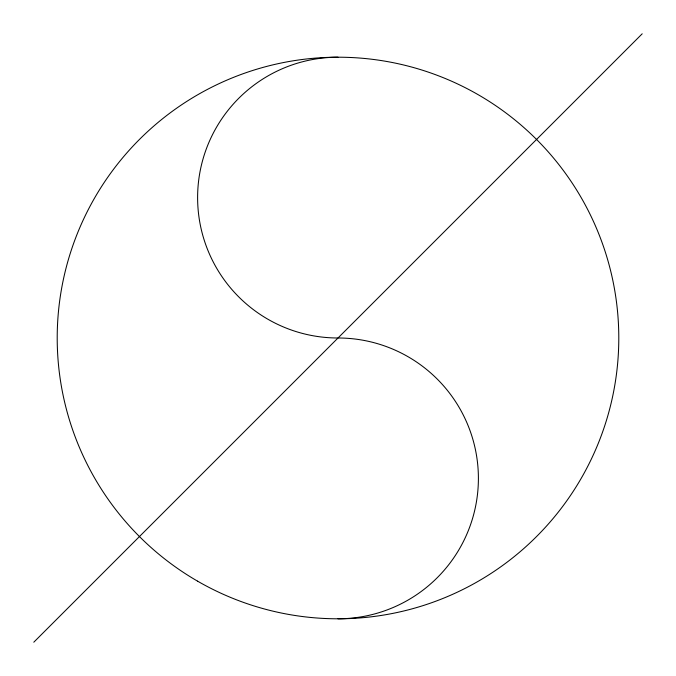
<?xml version="1.0" encoding="UTF-8"?>
<svg xmlns="http://www.w3.org/2000/svg" width="676" height="676" viewBox="0 0 676 676"><rect width="100%" height="100%" fill="white"/><g stroke="black" fill="none" stroke-linecap="round" stroke-linejoin="round"><path stroke-width="1.01" d="M33.8 642.2L642.2 33.8M337.992 57.206A140.388 140.388 0 0 0 197.612 197.595A140.388 140.388 0 0 0 337.992 337.992A140.397 140.397 0 0 1 478.397 478.397A140.397 140.397 0 0 1 337.992 618.793M197.603 581.174A280.793 280.793 0 0 0 618.793 338A280.793 280.793 0 0 0 197.603 94.826A280.793 280.793 0 0 0 197.603 581.174"/></g></svg>
